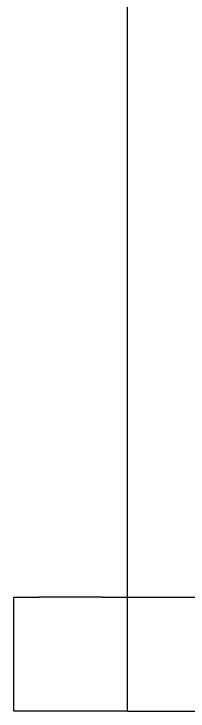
# Model space of a CAD drawing. Extents: x 55 to 320, y 62 to 485.
# Drawn here: x 75.28 to 78.34, y 402.51 to 414.75 of the extents above; entities that cross this region are included whole.
import ezdxf

# ---------------------------------------------------------------- set-up
doc = ezdxf.new("R2010")
doc.units = 0
doc.header["$MEASUREMENT"] = 0
doc.layers.add('FR_QBM1_G14_40U', color=7, linetype='CONTINUOUS')

msp = doc.modelspace()

# ---------------------------------------------------------------- linework, layer by layer
at = {"layer": 'FR_QBM1_G14_40U', "color": 5, "linetype": 'Continuous'}
for p, q in [((77.279, 405.511), (77.279, 418.011)), ((77.279, 404.511), (77.279, 405.511)), ((75.279, 404.511), (75.718, 404.511)), ((75.279, 402.511), (75.279, 404.511)), ((76.84, 404.511), (75.718, 404.511)), ((76.84, 404.511), (77.279, 404.511)), ((77.279, 402.511), (77.279, 404.511)), ((77.279, 404.511), (91.279, 404.511)), ((75.718, 402.511), (75.279, 402.511)), ((76.84, 402.511), (75.718, 402.511)), ((77.279, 402.511), (76.84, 402.511)), ((77.279, 402.511), (91.279, 402.511))]:
    msp.add_line(p, q, dxfattribs=at)

doc.saveas('drawing.dxf')
